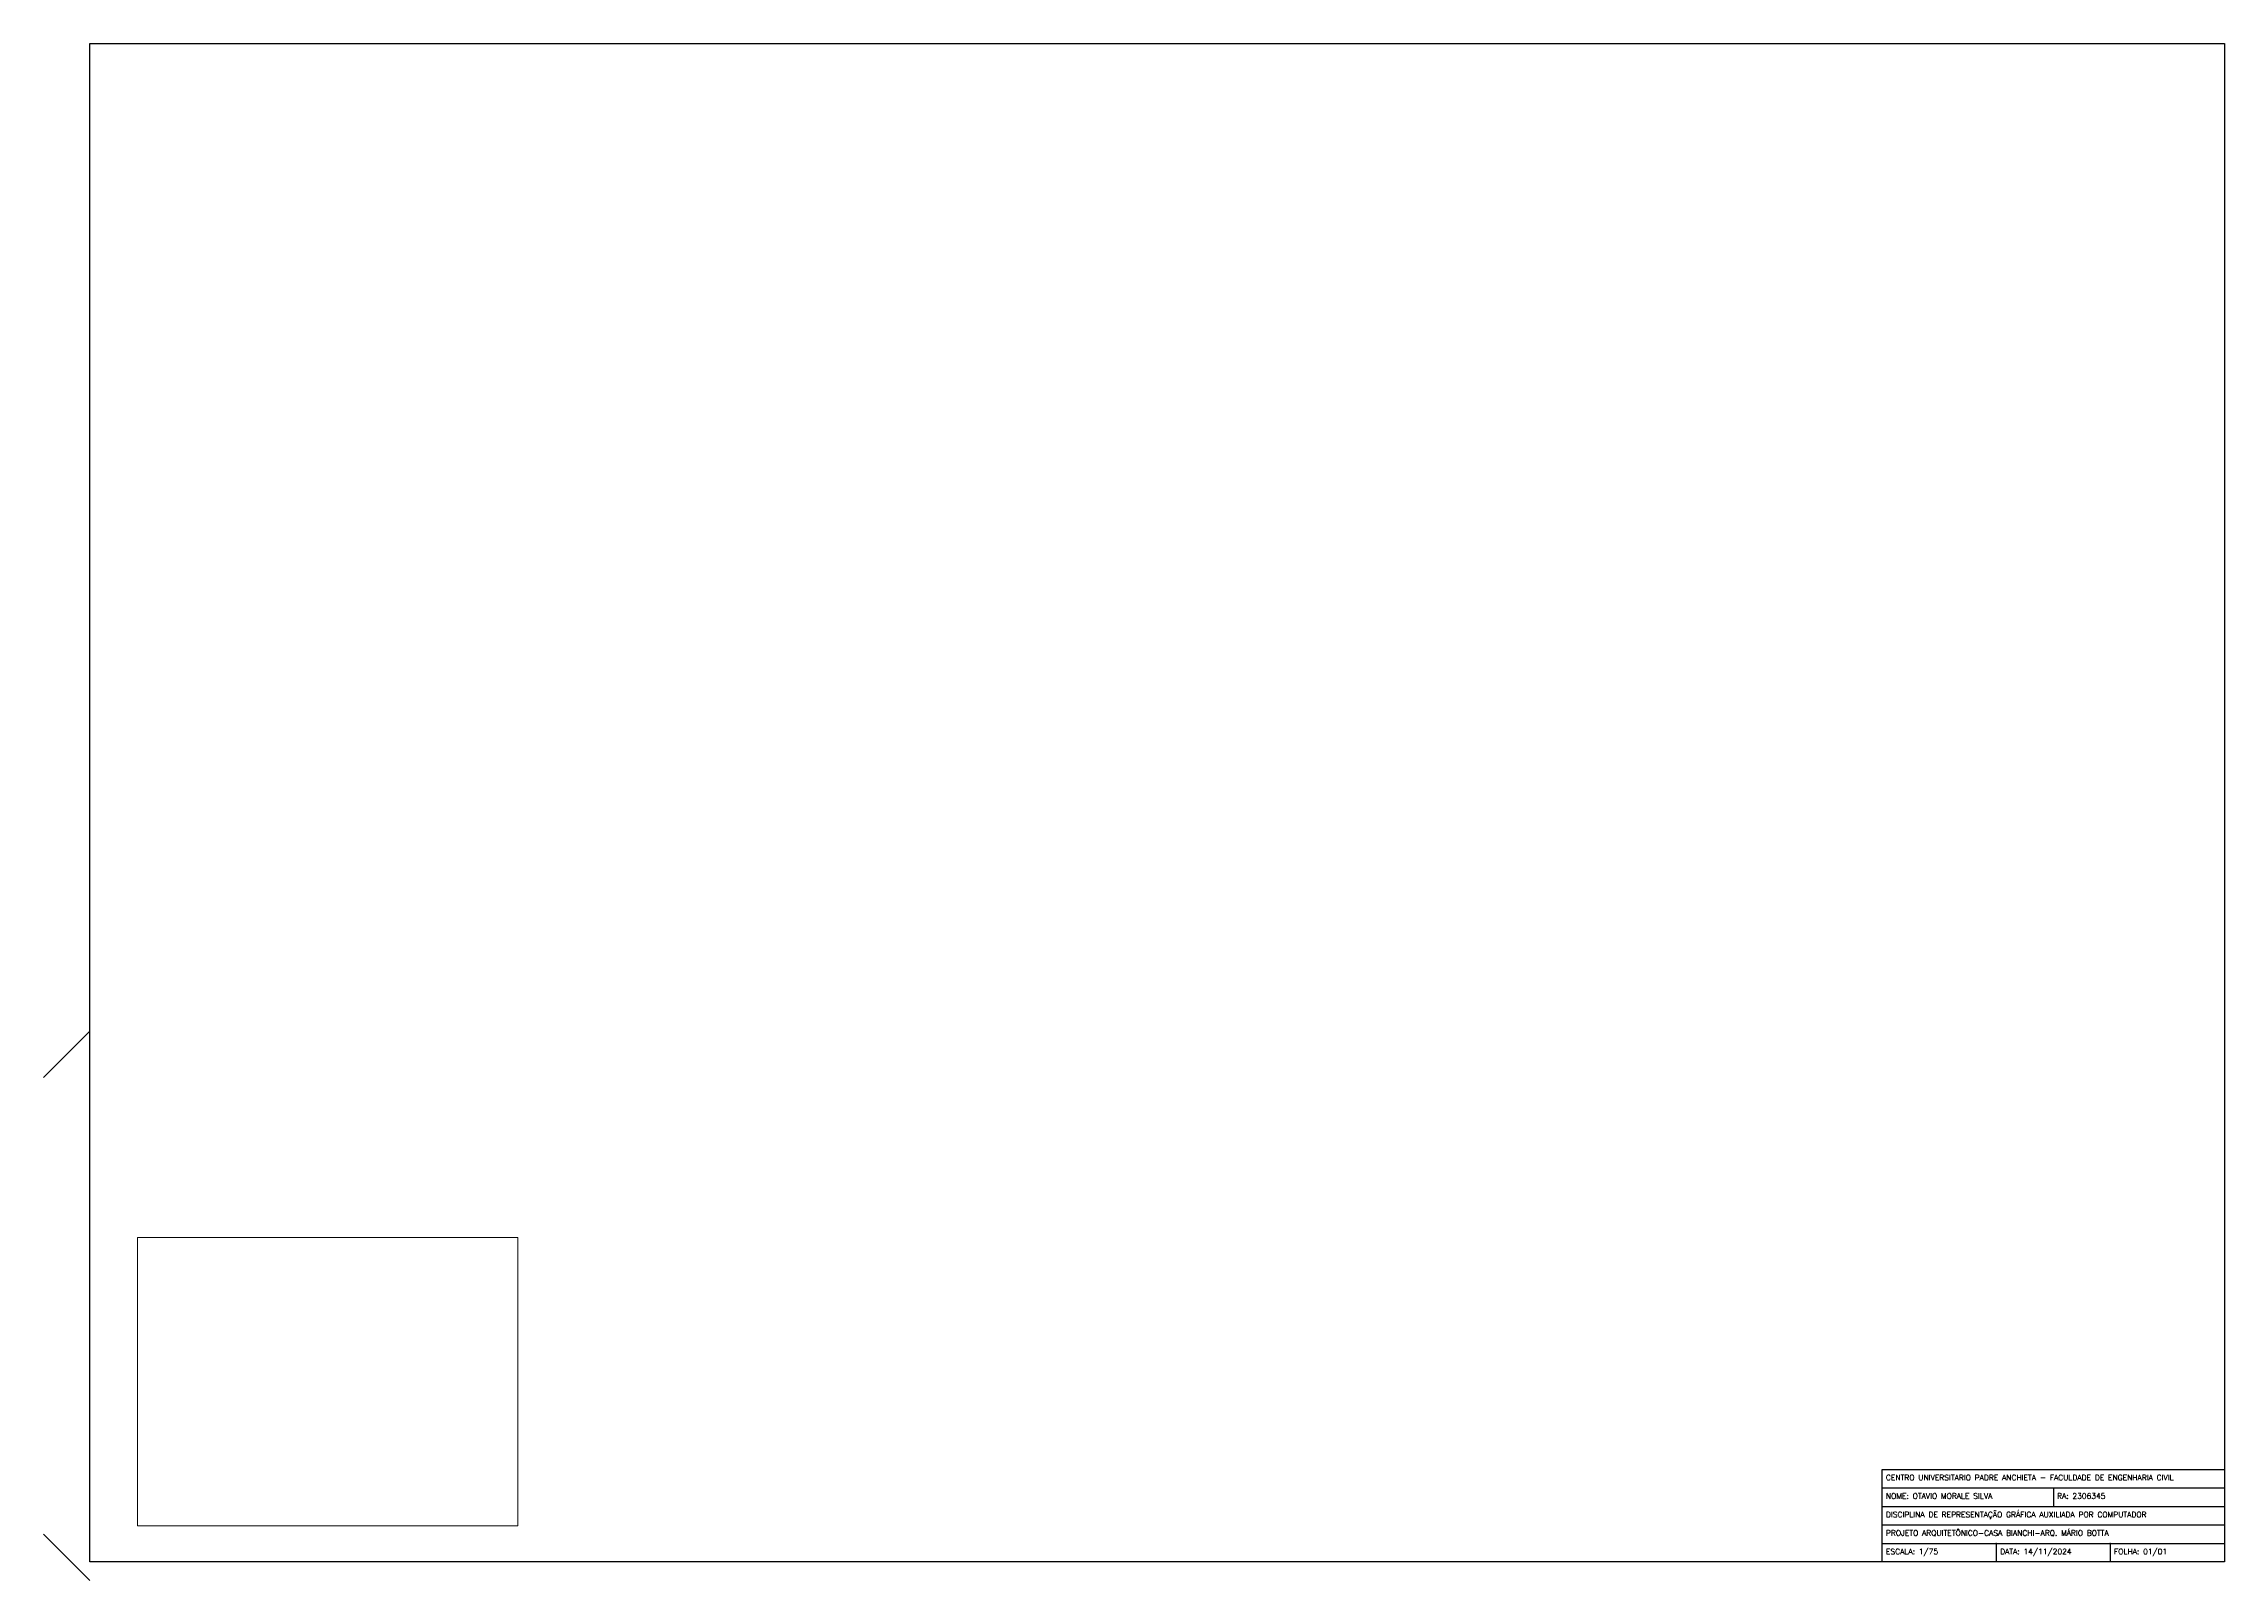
# Paper-space layout 'A0' of a CAD drawing. Header units: millimetres. Extents: x -25 to 1154, y -10 to 821.
import ezdxf

# ---------------------------------------------------------------- set-up
doc = ezdxf.new("R2010")
doc.units = ezdxf.units.MM
doc.layers.add('FL CARIMBO', color=7, linetype='Continuous')
doc.layers.add('FL MARGEM', color=7, linetype='Continuous')
doc.layers.add('VIEWPORT', color=203, linetype='Continuous', plot=False)
doc.styles.add('Texto', font='simplex.shx', dxfattribs={"height": 0.06})

psp = doc.layouts.new('A0')

# ---------------------------------------------------------------- linework, layer by layer
at = {"layer": 'FL CARIMBO'}
for p, q in [((969, 0), (969, 50)), ((969, 50), (1154, 50)), ((969, 40), (1154, 40)), ((1061.5, 40), (1061.5, 30)), ((969, 30), (1154, 30)), ((969, 20), (1154, 20)), ((969, 10), (1154, 10)), ((1030.6, 10), (1030.6, 0)), ((1092.3, 10), (1092.3, 0))]:
    psp.add_line(p, q, dxfattribs=at)
for p in [(969, 40), (969, 30), (969, 20), (969, 10), (1030.6, 10), (1092.3, 10)]:
    psp.add_point(p, dxfattribs=at)
at = {"layer": 'FL MARGEM'}
for p, q in [((0, 287), (-25, 262)), ((-25, 15), (0, -10))]:
    psp.add_line(p, q, dxfattribs=at)
psp.add_lwpolyline([(0, 821), (1154, 821), (1154, 0), (0, 0)], close=True, dxfattribs=at)

# ---------------------------------------------------------------- texts
at = {"layer": 'FL CARIMBO', "char_height": 2.977, "attachment_point": 1, "style": 'Texto'}
for s, width, insert in [('CENTRO UNIVERSITARIO PADRE ANCHIETA - FACULDADE DE ENGENHARIA CIVIL', 186.219, (971, 47.1)), ('NOME: OTAVIO MORALE SILVA', 72.866, (971, 37.1)), ('RA: 2306345', 72.866, (1063.5, 37.1)), ('DISCIPLINA DE REPRESENTAÇÃO GRÁFICA AUXILIADA POR COMPUTADOR', 186.219, (971, 27.1)), ('PROJETO ARQUITETÔNICO-CASA BIANCHI-ARQ. MÁRIO BOTTA', 186.219, (971, 17.1)), ('ESCALA: 1/75', 57.612, (971, 7.1)), ('DATA: 14/11/2024', 57.612, (1032.7, 7.1)), ('FOLHA: 01/01', 57.612, (1094.3, 7.1))]:
    psp.add_mtext_dynamic_manual_height_columns(s, width=width, gutter_width=0.357, heights=[8.29], dxfattribs=dict(at, insert=insert))

# ---------------------------------------------------------------- viewports
at = {"layer": 'VIEWPORT'}
psp.add_viewport(center=(128.5, 97.5), size=(205.6, 156), view_center_point=(332.1, 217.2), view_height=546.361, dxfattribs=at)

doc.saveas('drawing.dxf')
